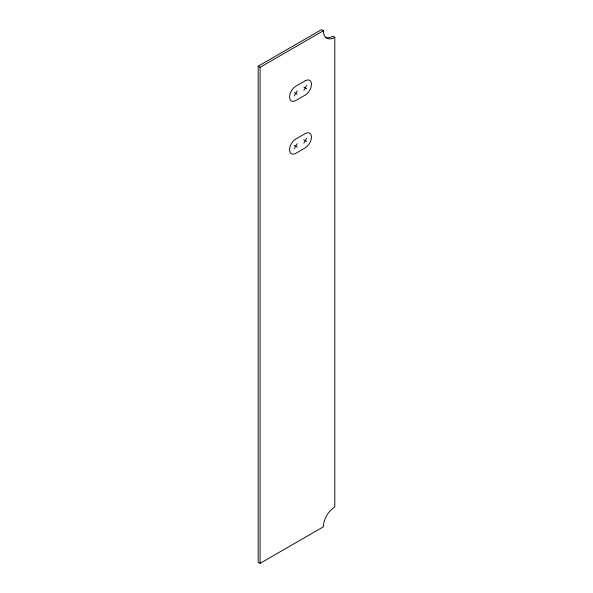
<?xml version="1.0" encoding="UTF-8"?>
<svg xmlns="http://www.w3.org/2000/svg" width="593" height="593" viewBox="0 0 593 593"><rect width="100%" height="100%" fill="white"/><g stroke="black" fill="none" stroke-linecap="round" stroke-linejoin="round"><path stroke-width="0.89" d="M294.328 95.858L297.189 90.907M303.853 90.358L306.714 85.407M294.328 148.658L297.189 143.706M303.853 143.158L306.714 138.206M258.185 66.194L321.48 29.65L323.385 30.747A16.167 9.332 -60 0 0 334.815 37.352L334.815 507.008A16.167 9.332 -60 0 0 323.385 526.806L260.09 563.35L258.185 562.253L258.185 66.194L260.09 67.291L323.385 30.747M334.815 37.352L332.91 36.247A16.167 9.332 -60 0 1 325.475 37.374M303.853 87.06L306.714 88.713M294.328 92.56L297.189 94.205M303.853 139.859L306.714 141.512M294.328 145.359L297.189 147.012M260.09 67.291L260.09 563.35M305.284 80.737L295.759 86.237A8.754 5.055 -60 0 0 289.562 96.956A8.754 5.055 -60 0 0 295.759 100.536L305.284 95.036A8.754 5.055 -60 0 0 311.473 84.31A8.754 5.055 -60 0 0 305.284 80.737M305.284 133.536L295.759 139.036A8.754 5.055 -60 0 0 289.562 149.762A8.754 5.055 -60 0 0 295.759 153.335L305.284 147.835A8.754 5.055 -60 0 0 311.473 137.109A8.754 5.055 -60 0 0 305.284 133.536"/></g></svg>
